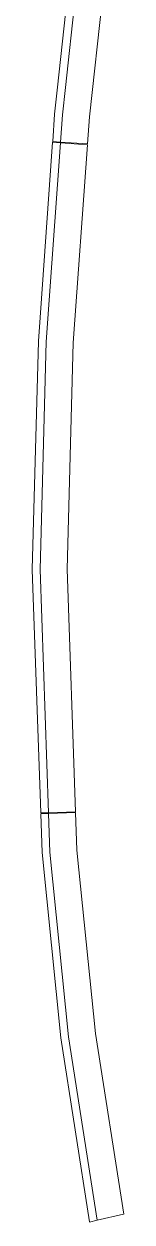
# Model space of a CAD drawing. Header units: centimetres. Extents: x 139057 to 200038, y 34824 to 80516.
# Drawn here: x 161201 to 161437, y 50653 to 53747 of the extents above; entities that cross this region are included whole.
import ezdxf

# ---------------------------------------------------------------- set-up
doc = ezdxf.new("R2010")
doc.units = ezdxf.units.CM
doc.header["$LTSCALE"] = 100
doc.layers.add('410_STRUTTURE_001-AM_0', color=7, linetype='Continuous', lineweight=0)

msp = doc.modelspace()

# ---------------------------------------------------------------- linework, layer by layer
at = {"layer": '410_STRUTTURE_001-AM_0'}
for p, q in [((161321.4, 54092.6, 0), (161266.1, 53584.4, 0)), ((161341.3, 54090.4, 0), (161286.1, 53583.6, 0)), ((161410.8, 54082, 0), (161348.2, 53507.7, 0)), ((161258.5, 53514.6, 0), (161266.1, 53584.4, 0)), ((161286.1, 53583.6, 0), (161278.4, 53512.8, 0)), ((161253.4, 53443.8, 0), (161258.5, 53514.6, 0)), ((161273.4, 53442.4, 0), (161278.4, 53512.8, 0)), ((161343.2, 53437.4, 0), (161348.2, 53507.7, 0)), ((161216.6, 52927.7, 0), (161253.3, 53441.8, 0)), ((161273.2, 53440.4, 0), (161253.3, 53441.8, 0)), ((161273.4, 53442.4, 0), (161253.4, 53443.8, 0)), ((161343.2, 53437.4, 0), (161273.4, 53442.4, 0)), ((161236.6, 52926.7, 0), (161273.2, 53440.4, 0)), ((161343.1, 53435.4, 0), (161273.2, 53440.4, 0)), ((161306.5, 52923.3, 0), (161343.1, 53435.4, 0)), ((161216.6, 52927.7, 0), (161200.8, 52338.3, 0)), ((161236.6, 52926.7, 0), (161220.8, 52338.4, 0)), ((161306.5, 52923.3, 0), (161290.8, 52338.7, 0)), ((161222.6, 51709.4, 0), (161200.8, 52338.3, 0)), ((161242.6, 51710.1, 0), (161220.8, 52338.4, 0)), ((161312.5, 51712.5, 0), (161290.8, 52338.7, 0)), ((161222.6, 51709.4, 0), (161242.6, 51710.1, 0)), ((161242.6, 51710.1, 0), (161312.5, 51712.5, 0)), ((161242.6, 51708.1, 0), (161312.6, 51710.5, 0)), ((161316, 51613.1, 0), (161312.6, 51710.5, 0)), ((161222.7, 51707.4, 0), (161242.6, 51708.1, 0)), ((161226.1, 51607.1, 0), (161222.7, 51707.4, 0)), ((161246.1, 51608.4, 0), (161242.6, 51708.1, 0)), ((161226.1, 51607.1, 0), (161274.4, 51128.5, 0)), ((161246.1, 51608.4, 0), (161294.2, 51131.1, 0)), ((161316, 51613.1, 0), (161363.7, 51140, 0)), ((161274.4, 51128.5, 0), (161348.6, 50653.4, 0)), ((161294.2, 51131.1, 0), (161368.2, 50657.7, 0)), ((161363.7, 51140, 0), (161436.7, 50673.1, 0)), ((161348.7, 50652.8, 0), (161368.2, 50657.7, 0)), ((161436.3, 50673, 0), (161368.2, 50657.7, 0))]:
    msp.add_line(p, q, dxfattribs=at)

doc.saveas('drawing.dxf')
